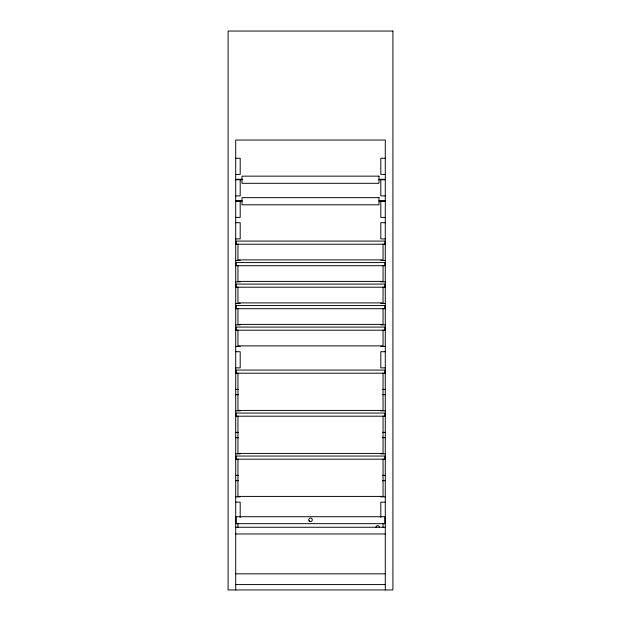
<?xml version="1.0" encoding="UTF-8"?>
<svg xmlns="http://www.w3.org/2000/svg" width="621" height="621" viewBox="0 0 621 621"><rect width="100%" height="100%" fill="white"/><g stroke="black" fill="none" stroke-linecap="round" stroke-linejoin="round"><path stroke-width="0.93" d="M235.708 158.239L240.187 158.239L240.187 174.416L235.708 174.416M385.292 158.239L380.813 158.239L380.813 174.416L385.292 174.416M242.011 179.283L236.159 179.283L236.159 179.733M378.989 179.283L384.841 179.283L384.841 179.733M235.708 179.733L242.011 179.733M378.989 179.733L385.292 179.733M235.708 195.91L240.187 195.91L240.187 179.733M385.292 195.91L380.813 195.91L380.813 179.733M242.011 200.777L236.159 200.777L236.159 201.227M378.989 200.777L384.841 200.777L384.841 201.227M235.708 201.227L242.011 201.227M378.989 201.227L385.292 201.227M235.708 217.404L240.187 217.404L240.187 201.227M385.292 217.404L380.813 217.404L380.813 201.227M235.708 222.722L240.187 222.722L240.187 238.906L235.708 238.906M385.292 222.722L380.813 222.722L380.813 238.906L385.292 238.906M235.708 244.224L385.292 244.224M235.708 260.401L240.187 260.401M380.813 260.401L385.292 260.401M235.708 265.718L385.292 265.718M235.708 281.895L240.187 281.895M380.813 281.895L385.292 281.895M235.708 287.212L385.292 287.212M235.708 303.39L240.187 303.39M380.813 303.39L385.292 303.39M235.708 308.707L385.292 308.707M235.708 324.892L240.187 324.892M380.813 324.892L385.292 324.892M235.708 330.201L385.292 330.201M235.708 346.386L240.187 346.386M380.813 346.386L385.292 346.386M235.708 351.703L240.187 351.703L240.187 367.88L235.708 367.88M385.292 351.703L380.813 351.703L380.813 367.88L385.292 367.88M235.708 373.198L385.292 373.198M235.708 389.375L238.402 389.375M382.598 389.375L385.292 389.375M235.708 394.692L238.402 394.692M382.598 394.692L385.292 394.692M235.708 410.869L240.187 410.869M380.813 410.869L385.292 410.869M235.708 416.186L385.292 416.186M235.708 432.371L238.402 432.371M382.598 432.371L385.292 432.371M235.708 437.689L238.402 437.689M382.598 437.689L385.292 437.689M235.708 453.866L240.187 453.866M380.813 453.866L385.292 453.866M235.708 459.183L385.292 459.183M235.708 475.36L238.402 475.36M382.598 475.36L385.292 475.36M235.708 480.677L238.402 480.677M382.598 480.677L385.292 480.677M235.708 496.854L240.187 496.854M380.813 496.854L385.292 496.854M235.708 502.172L240.187 502.172L240.187 517.402M385.292 502.172L380.813 502.172L380.813 517.402M235.708 523.674L385.292 523.674M235.708 527.252L385.292 527.252M235.708 533.975L385.292 533.975M235.708 573.827L385.292 573.827M235.708 584.578L385.292 584.578M309.607 521.399L308.707 519.847A1.793 1.793 0 0 1 310.81 518.085A1.793 1.793 0 0 1 312.184 520.46A1.793 1.793 0 0 1 309.607 521.399L308.947 520.747M385.292 589.95L385.292 140.043L235.708 140.043L235.708 589.95M384.841 244.224L384.841 241.088L236.159 241.088L236.159 244.224M384.841 265.718L384.841 262.582L236.159 262.582L236.159 265.718M384.841 287.212L384.841 284.084L236.159 284.084L236.159 287.212M384.841 308.707L384.841 305.579L236.159 305.579L236.159 308.707M384.841 330.201L384.841 327.073L236.159 327.073L236.159 330.201M384.841 373.198L384.841 370.069L236.159 370.069L236.159 373.198M384.841 416.186L384.841 413.058L236.159 413.058L236.159 416.186M384.841 459.183L384.841 456.047L236.159 456.047L236.159 459.183M384.841 523.674L384.841 516.719L236.159 516.719L236.159 523.674M383.048 243.913L383.048 259.896L237.952 259.896L237.952 243.913M383.048 265.408L383.048 281.391L237.952 281.391L237.952 265.408M383.048 286.902L383.048 302.893L237.952 302.893L237.952 286.902M383.048 308.396L383.048 324.387L237.952 324.387L237.952 308.396M383.048 329.898L383.048 345.881L237.952 345.881L237.952 329.898M383.048 372.949L383.048 410.427L237.952 410.427L237.952 372.949M383.048 415.938L383.048 453.423L237.952 453.423L237.952 415.938M383.048 458.935L383.048 496.412L237.952 496.412L237.952 458.935M383.048 523.449L383.048 527.291M237.952 523.449L237.952 527.291M375.884 527.47A1.793 1.793 0 0 1 377.677 525.677A1.793 1.793 0 0 1 379.47 527.47M392.899 31.05L228.101 31.05L228.101 589.95L392.899 589.95L392.899 31.05M378.989 176.147L242.011 176.147L242.011 183.311L378.989 183.311L378.989 176.147M378.989 197.649L242.011 197.649L242.011 204.814L378.989 204.814L378.989 197.649"/></g></svg>
